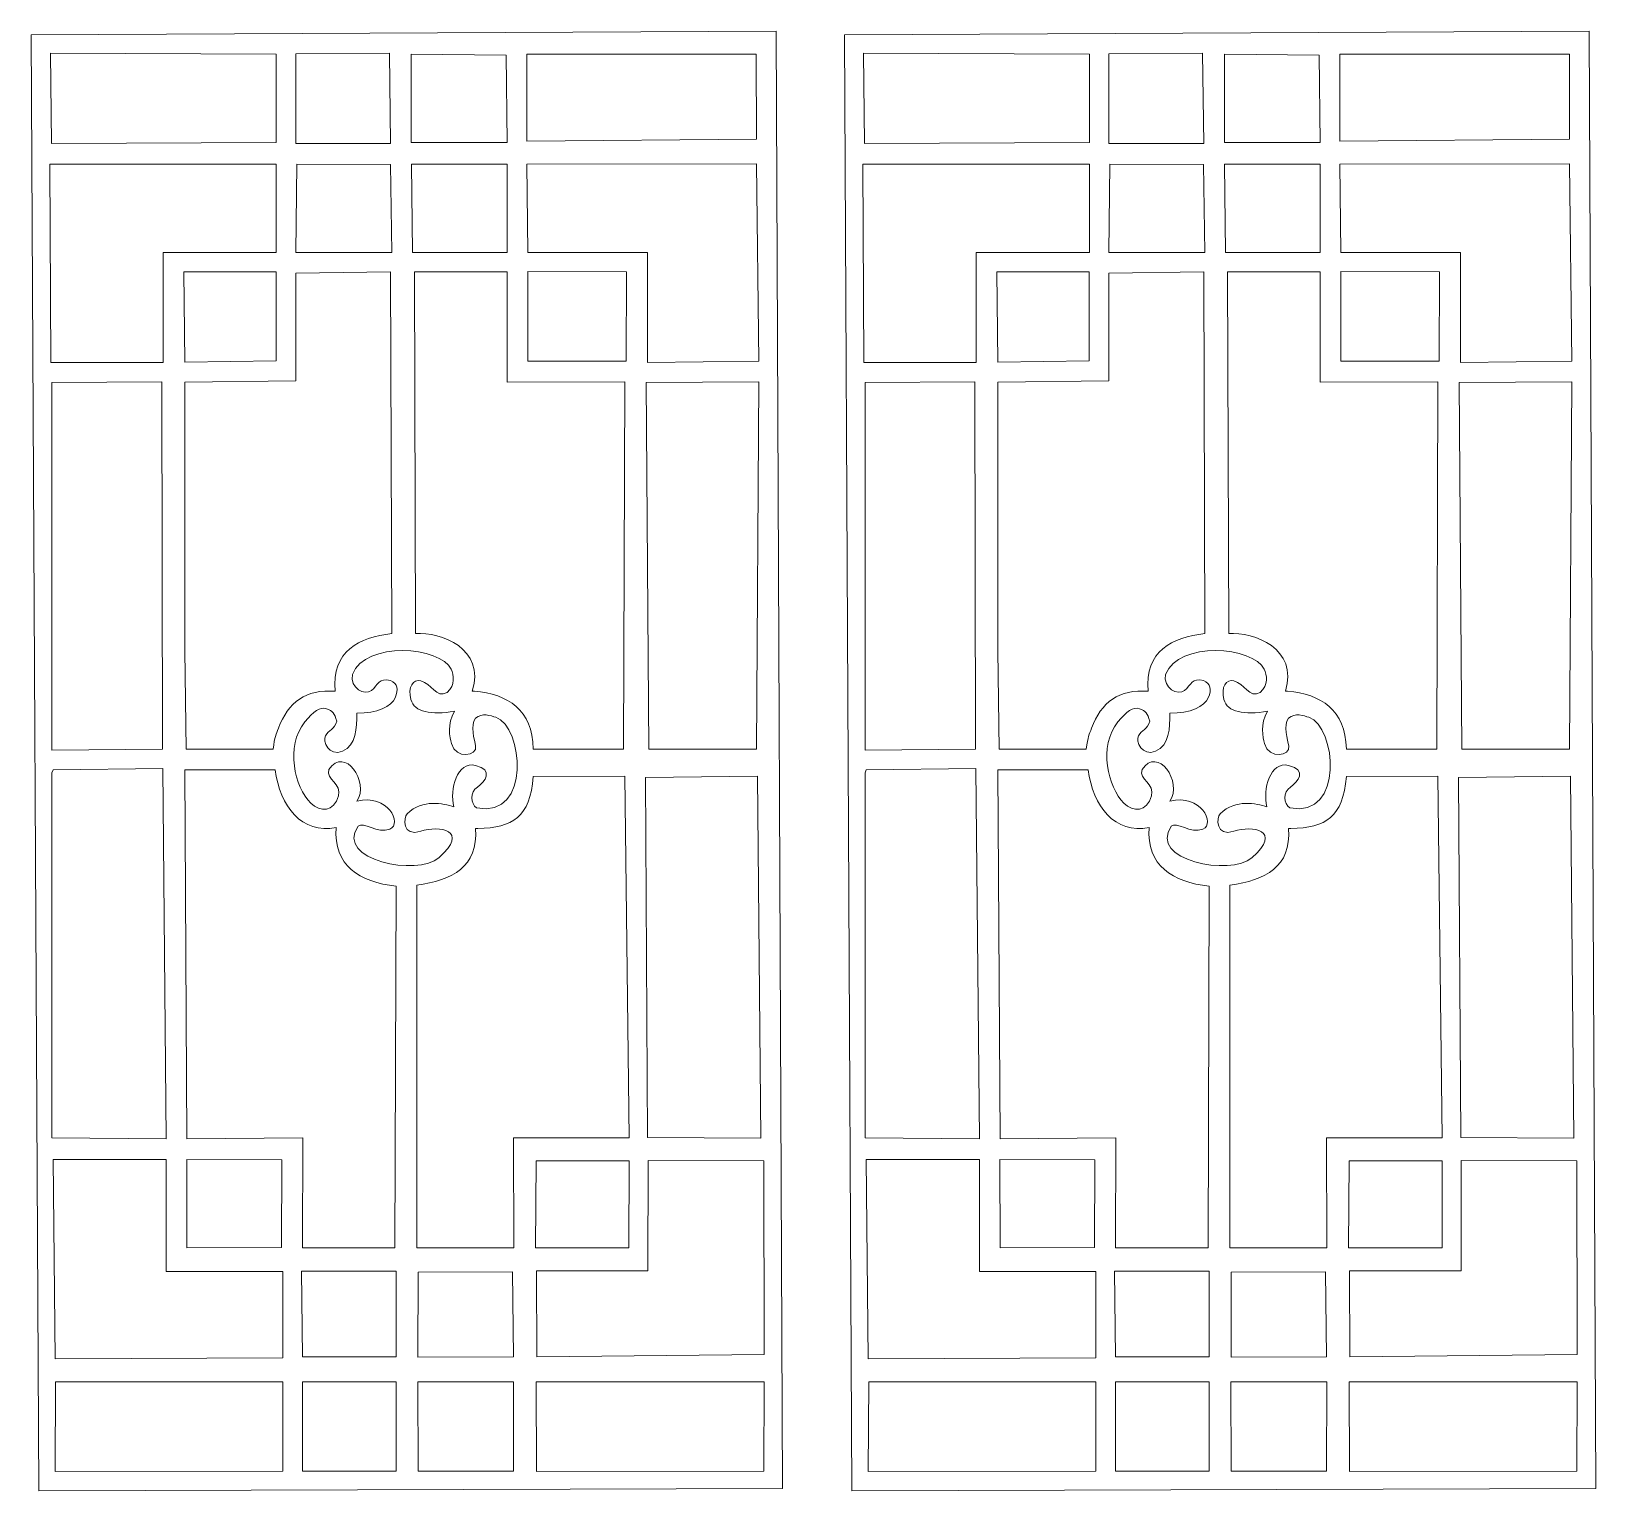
# Model space of a CAD drawing. Header units: centimetres. Extents: x 1.8 to 14.5, y -2.3 to 9.5.
import ezdxf

# ---------------------------------------------------------------- set-up
doc = ezdxf.new("R2010")
doc.units = ezdxf.units.CM
doc.header["$MEASUREMENT"] = 0
doc.layers.add('layer 1', color=7, linetype='Continuous')

msp = doc.modelspace()

# ---------------------------------------------------------------- linework, layer by layer
at = {"layer": 'layer 1', "color": 250, "lineweight": 9}
for points, knots in [([(1.79978, 9.48964), (1.79978, 9.48964), (7.83382, 9.51822), (7.83382, 9.51822), (7.83382, 9.51822), (7.83382, 9.51822), (7.88676, -2.28581), (7.88676, -2.28581), (7.88676, -2.28581), (7.88676, -2.28581), (1.86123, -2.30344), (1.86123, -2.30344), (1.86123, -2.30344), (1.86123, -2.30344), (1.79978, 9.48964), (1.79978, 9.48964)], [0, 0, 0, 0, 0.2, 0.2, 0.2, 0.2, 0.4, 0.4, 0.4, 0.4, 0.6, 0.6, 0.6, 0.6, 1, 1, 1, 1]), ([(8.38676, 9.48964), (8.38676, 9.48964), (14.42079, 9.51822), (14.42079, 9.51822), (14.42079, 9.51822), (14.42079, 9.51822), (14.47374, -2.28581), (14.47374, -2.28581), (14.47374, -2.28581), (14.47374, -2.28581), (8.44821, -2.30344), (8.44821, -2.30344), (8.44821, -2.30344), (8.44821, -2.30344), (8.38676, 9.48964), (8.38676, 9.48964)], [0, 0, 0, 0, 0.2, 0.2, 0.2, 0.2, 0.4, 0.4, 0.4, 0.4, 0.6, 0.6, 0.6, 0.6, 1, 1, 1, 1]), ([(1.95567, 9.34206), (1.95567, 9.34206), (1.96239, 8.60954), (1.96239, 8.60954), (1.96239, 8.60954), (1.96239, 8.60954), (3.78445, 8.61836), (3.78445, 8.61836), (3.78445, 8.61836), (3.78445, 8.61836), (3.78445, 9.33295), (3.78445, 9.33295), (3.78445, 9.33295), (3.78445, 9.33295), (1.95567, 9.34206), (1.95567, 9.34206)], [0, 0, 0, 0, 0.2, 0.2, 0.2, 0.2, 0.4, 0.4, 0.4, 0.4, 0.6, 0.6, 0.6, 0.6, 1, 1, 1, 1]), ([(3.94326, 8.60954), (3.94326, 8.60954), (4.71079, 8.60954), (4.71079, 8.60954), (4.71079, 8.60954), (4.71079, 8.60954), (4.70195, 9.34177), (4.70195, 9.34177), (4.70195, 9.34177), (4.70195, 9.34177), (3.94326, 9.33439), (3.94326, 9.33439), (3.94326, 9.33439), (3.94326, 9.33439), (3.94326, 8.60954), (3.94326, 8.60954)], [0, 0, 0, 0, 0.2, 0.2, 0.2, 0.2, 0.4, 0.4, 0.4, 0.4, 0.6, 0.6, 0.6, 0.6, 1, 1, 1, 1]), ([(4.87839, 9.33295), (4.87839, 9.33295), (4.87839, 8.61836), (4.87839, 8.61836), (4.87839, 8.61836), (4.87839, 8.61836), (5.65475, 8.61836), (5.65475, 8.61836), (5.65475, 8.61836), (5.65475, 8.61836), (5.64594, 9.32414), (5.64594, 9.32414), (5.64594, 9.32414), (5.64594, 9.32414), (4.87839, 9.33295), (4.87839, 9.33295)], [0, 0, 0, 0, 0.2, 0.2, 0.2, 0.2, 0.4, 0.4, 0.4, 0.4, 0.6, 0.6, 0.6, 0.6, 1, 1, 1, 1]), ([(5.81354, 9.33333), (5.81354, 9.33333), (5.81354, 8.62719), (5.81354, 8.62719), (5.81354, 8.62719), (5.81354, 8.62719), (7.67503, 8.64483), (7.67503, 8.64483), (7.67503, 8.64483), (7.67503, 8.64483), (7.67332, 9.33225), (7.67332, 9.33225), (7.67332, 9.33225), (7.67332, 9.33225), (5.81354, 9.33333), (5.81354, 9.33333)], [0, 0, 0, 0, 0.2, 0.2, 0.2, 0.2, 0.4, 0.4, 0.4, 0.4, 0.6, 0.6, 0.6, 0.6, 1, 1, 1, 1]), ([(1.94944, 8.44193), (1.94944, 8.44193), (1.95836, 6.83629), (1.95836, 6.83629), (1.95836, 6.83629), (1.95836, 6.83629), (2.86696, 6.83427), (2.86696, 6.83427), (2.86696, 6.83427), (2.86696, 6.83427), (2.8679, 7.72733), (2.8679, 7.72733), (2.8679, 7.72733), (2.8679, 7.72733), (3.78445, 7.72733), (3.78445, 7.72733), (3.78445, 7.72733), (3.78445, 7.72733), (3.78445, 8.44193), (3.78445, 8.44193), (3.78445, 8.44193), (3.78445, 8.44193), (1.94944, 8.44193), (1.94944, 8.44193)], [0, 0, 0, 0, 0.14285714, 0.14285714, 0.14285714, 0.14285714, 0.28571429, 0.28571429, 0.28571429, 0.28571429, 0.42857143, 0.42857143, 0.42857143, 0.42857143, 0.57142857, 0.57142857, 0.57142857, 0.57142857, 0.71428571, 0.71428571, 0.71428571, 0.71428571, 1, 1, 1, 1]), ([(3.94326, 7.72733), (3.94326, 7.72733), (4.7196, 7.72733), (4.7196, 7.72733), (4.7196, 7.72733), (4.7196, 7.72733), (4.71052, 8.43941), (4.71052, 8.43941), (4.71052, 8.43941), (4.71052, 8.43941), (3.95177, 8.44279), (3.95177, 8.44279), (3.95177, 8.44279), (3.95177, 8.44279), (3.94326, 7.72733), (3.94326, 7.72733)], [0, 0, 0, 0, 0.2, 0.2, 0.2, 0.2, 0.4, 0.4, 0.4, 0.4, 0.6, 0.6, 0.6, 0.6, 1, 1, 1, 1]), ([(4.88723, 7.72733), (4.88723, 7.72733), (5.65475, 7.72733), (5.65475, 7.72733), (5.65475, 7.72733), (5.65475, 7.72733), (5.65475, 8.44114), (5.65475, 8.44114), (5.65475, 8.44114), (5.65475, 8.44114), (4.87867, 8.44116), (4.87867, 8.44116), (4.87867, 8.44116), (4.87867, 8.44116), (4.88723, 7.72733), (4.88723, 7.72733)], [0, 0, 0, 0, 0.2, 0.2, 0.2, 0.2, 0.4, 0.4, 0.4, 0.4, 0.6, 0.6, 0.6, 0.6, 1, 1, 1, 1]), ([(5.82236, 7.72733), (5.82236, 7.72733), (6.79136, 7.72744), (6.79136, 7.72744), (6.79136, 7.72744), (6.79136, 7.72744), (6.7927, 6.83652), (6.7927, 6.83652), (6.7927, 6.83652), (6.7927, 6.83652), (7.69266, 6.84515), (7.69266, 6.84515), (7.69266, 6.84515), (7.69266, 6.84515), (7.67484, 8.44352), (7.67484, 8.44352), (7.67484, 8.44352), (7.67484, 8.44352), (5.81388, 8.44183), (5.81388, 8.44183), (5.81388, 8.44183), (5.81388, 8.44183), (5.82236, 7.72733), (5.82236, 7.72733)], [0, 0, 0, 0, 0.14285714, 0.14285714, 0.14285714, 0.14285714, 0.28571429, 0.28571429, 0.28571429, 0.28571429, 0.42857143, 0.42857143, 0.42857143, 0.42857143, 0.57142857, 0.57142857, 0.57142857, 0.57142857, 0.71428571, 0.71428571, 0.71428571, 0.71428571, 1, 1, 1, 1]), ([(3.0434, 6.83879), (3.0434, 6.83879), (3.78229, 6.84792), (3.78229, 6.84792), (3.78229, 6.84792), (3.78229, 6.84792), (3.784, 7.56852), (3.784, 7.56852), (3.784, 7.56852), (3.784, 7.56852), (3.03457, 7.56852), (3.03457, 7.56852), (3.03457, 7.56852), (3.03457, 7.56852), (3.0434, 6.83879), (3.0434, 6.83879)], [0, 0, 0, 0, 0.2, 0.2, 0.2, 0.2, 0.4, 0.4, 0.4, 0.4, 0.6, 0.6, 0.6, 0.6, 1, 1, 1, 1]), ([(3.0434, 6.67585), (3.0434, 6.67585), (3.0434, 4.49843), (3.0434, 4.49843), (3.0434, 4.49843), (3.0434, 4.49843), (3.05345, 3.70321), (3.05345, 3.70321), (3.05345, 3.70321), (3.29212, 3.70417), (3.52569, 3.7015), (3.75798, 3.70444), (3.75798, 3.70444), (3.77316, 3.80434), (3.78402, 3.82258), (3.80211, 3.87204), (3.80211, 3.87204), (3.87913, 4.08288), (4.02566, 4.19198), (4.26085, 4.17201), (4.26085, 4.17201), (4.23235, 4.49983), (4.45632, 4.6089), (4.7196, 4.63959), (4.7196, 4.63959), (4.7196, 4.63959), (4.71079, 7.56852), (4.71079, 7.56852), (4.71079, 7.56852), (4.71079, 7.56852), (3.94326, 7.5597), (3.94326, 7.5597), (3.94326, 7.5597), (3.94326, 7.5597), (3.94289, 6.68744), (3.94289, 6.68744), (3.94289, 6.68744), (3.94289, 6.68744), (3.0434, 6.67585), (3.0434, 6.67585)], [0, 0, 0, 0, 0.09090909, 0.09090909, 0.09090909, 0.09090909, 0.18181818, 0.18181818, 0.18181818, 0.18181818, 0.27272727, 0.27272727, 0.27272727, 0.27272727, 0.36363636, 0.36363636, 0.36363636, 0.36363636, 0.45454545, 0.45454545, 0.45454545, 0.45454545, 0.54545455, 0.54545455, 0.54545455, 0.54545455, 0.63636364, 0.63636364, 0.63636364, 0.63636364, 0.72727273, 0.72727273, 0.72727273, 0.72727273, 0.81818182, 0.81818182, 0.81818182, 0.81818182, 1, 1, 1, 1]), ([(6.60754, 6.6775), (6.60754, 6.6775), (5.65452, 6.67702), (5.65452, 6.67702), (5.65452, 6.67702), (5.65452, 6.67702), (5.6554, 7.56883), (5.6554, 7.56883), (5.6554, 7.56883), (5.6554, 7.56883), (4.90491, 7.57017), (4.90491, 7.57017), (4.90491, 7.57017), (4.90491, 7.57017), (4.91368, 4.63959), (4.91368, 4.63959), (4.91368, 4.63959), (5.11641, 4.65347), (5.48212, 4.5204), (5.37244, 4.17201), (5.37244, 4.17201), (5.37832, 4.17201), (5.3842, 4.17201), (5.39008, 4.17201), (5.39008, 4.17201), (5.66107, 4.1484), (5.86107, 4.02508), (5.86649, 3.7045), (5.86649, 3.7045), (5.86649, 3.7045), (6.59872, 3.70367), (6.59872, 3.70367), (6.59872, 3.70367), (6.59872, 3.70367), (6.60754, 6.6775), (6.60754, 6.6775)], [0, 0, 0, 0, 0.1, 0.1, 0.1, 0.1, 0.2, 0.2, 0.2, 0.2, 0.3, 0.3, 0.3, 0.3, 0.4, 0.4, 0.4, 0.4, 0.5, 0.5, 0.5, 0.5, 0.6, 0.6, 0.6, 0.6, 0.7, 0.7, 0.7, 0.7, 0.8, 0.8, 0.8, 0.8, 1, 1, 1, 1]), ([(5.8232, 7.57119), (5.8232, 7.57119), (5.82163, 6.8451), (5.82163, 6.8451), (5.82163, 6.8451), (5.82163, 6.8451), (6.61786, 6.8451), (6.61786, 6.8451), (6.61786, 6.8451), (6.61786, 6.8451), (6.62105, 7.56852), (6.62105, 7.56852), (6.62105, 7.56852), (6.62105, 7.56852), (5.8232, 7.57119), (5.8232, 7.57119)], [0, 0, 0, 0, 0.2, 0.2, 0.2, 0.2, 0.4, 0.4, 0.4, 0.4, 0.6, 0.6, 0.6, 0.6, 1, 1, 1, 1]), ([(1.9671, 3.69562), (1.9671, 3.69562), (2.86225, 3.70346), (2.86225, 3.70346), (2.86225, 3.70346), (2.86225, 3.70346), (2.85812, 6.6775), (2.85812, 6.6775), (2.85812, 6.6775), (2.85812, 6.6775), (1.9671, 6.67272), (1.9671, 6.67272), (1.9671, 6.67272), (1.9671, 6.67272), (1.9671, 3.69562), (1.9671, 3.69562)], [0, 0, 0, 0, 0.2, 0.2, 0.2, 0.2, 0.4, 0.4, 0.4, 0.4, 0.6, 0.6, 0.6, 0.6, 1, 1, 1, 1]), ([(6.78073, 6.67422), (6.78073, 6.67422), (6.80174, 3.70444), (6.80174, 3.70444), (6.80174, 3.70444), (6.80174, 3.70444), (7.67503, 3.70362), (7.67503, 3.70362), (7.67503, 3.70362), (7.67503, 3.70362), (7.69266, 6.6775), (7.69266, 6.6775), (7.69266, 6.6775), (7.69266, 6.6775), (6.78073, 6.67422), (6.78073, 6.67422)], [0, 0, 0, 0, 0.2, 0.2, 0.2, 0.2, 0.4, 0.4, 0.4, 0.4, 0.6, 0.6, 0.6, 0.6, 1, 1, 1, 1]), ([(4.402, 4.3091), (4.37868, 4.19748), (4.50193, 4.13339), (4.55548, 4.17841), (4.55548, 4.17841), (4.60903, 4.22343), (4.61632, 4.28374), (4.70993, 4.25939), (4.70993, 4.25939), (4.76805, 4.23038), (4.7762, 4.18906), (4.74776, 4.11988), (4.74776, 4.11988), (4.71933, 4.0507), (4.60175, 3.99013), (4.43729, 3.99557), (4.43729, 3.99557), (4.43729, 3.87592), (4.43287, 3.73251), (4.32161, 3.68672), (4.32161, 3.68672), (4.21034, 3.64092), (4.15727, 3.76668), (4.18249, 3.81249), (4.18249, 3.81249), (4.20771, 3.85831), (4.25822, 3.86427), (4.27394, 3.9307), (4.27394, 3.9307), (4.25586, 3.99017), (4.24273, 4.01512), (4.19027, 4.03086), (4.19027, 4.03086), (4.1378, 4.04659), (4.08682, 4.00959), (4.01597, 3.92372), (4.01597, 3.92372), (3.85443, 3.72797), (3.93472, 3.39227), (4.06422, 3.26623), (4.06422, 3.26623), (4.13903, 3.19342), (4.2537, 3.19055), (4.28732, 3.32507), (4.28732, 3.32507), (4.31869, 3.42064), (4.18416, 3.45818), (4.21117, 3.53722), (4.21117, 3.53722), (4.3373, 3.73233), (4.54289, 3.43782), (4.43729, 3.28097), (4.43729, 3.28097), (4.68884, 3.34846), (4.80654, 3.09689), (4.70501, 3.05591), (4.70501, 3.05591), (4.60348, 3.01493), (4.49009, 3.12034), (4.44794, 3.0782), (4.44794, 3.0782), (4.25676, 2.80355), (4.93144, 2.67174), (5.10099, 2.82304), (5.10099, 2.82304), (5.35504, 3.04976), (5.10434, 3.08755), (4.95481, 3.03784), (4.95481, 3.03784), (4.80527, 2.98813), (4.81415, 3.15073), (4.84481, 3.18052), (4.84481, 3.18052), (4.97221, 3.30419), (5.13755, 3.26083), (5.22247, 3.23686), (5.22247, 3.23686), (5.18835, 3.37581), (5.2484, 3.60849), (5.39891, 3.5721), (5.39891, 3.5721), (5.54943, 3.5357), (5.47518, 3.43603), (5.41384, 3.39569), (5.41384, 3.39569), (5.35249, 3.35536), (5.35879, 3.26042), (5.40773, 3.22802), (5.40773, 3.22802), (5.85742, 3.13881), (5.78278, 3.89101), (5.56273, 3.96117), (5.56273, 3.96117), (5.5235, 3.97368), (5.45092, 4.00259), (5.39891, 3.95379), (5.39891, 3.95379), (5.35354, 3.8987), (5.39072, 3.77426), (5.39943, 3.72989), (5.39943, 3.72989), (5.4159, 3.64611), (5.24014, 3.61795), (5.20402, 3.74833), (5.20402, 3.74833), (5.18987, 3.79938), (5.16565, 3.90687), (5.22887, 4.01076), (5.22887, 4.01076), (5.04002, 3.97825), (4.90264, 4.00265), (4.87529, 4.10471), (4.87529, 4.10471), (4.84794, 4.20676), (4.89422, 4.27381), (4.95535, 4.2562), (4.95535, 4.2562), (5.03898, 4.23709), (5.07879, 4.11004), (5.16952, 4.16317), (5.16952, 4.16317), (5.23637, 4.22187), (5.22339, 4.30318), (5.20125, 4.35054), (5.20125, 4.35054), (5.11439, 4.53643), (4.50639, 4.58022), (4.402, 4.3091)], [0, 0, 0, 0, 0.03030303, 0.03030303, 0.03030303, 0.03030303, 0.06060606, 0.06060606, 0.06060606, 0.06060606, 0.09090909, 0.09090909, 0.09090909, 0.09090909, 0.12121212, 0.12121212, 0.12121212, 0.12121212, 0.15151515, 0.15151515, 0.15151515, 0.15151515, 0.18181818, 0.18181818, 0.18181818, 0.18181818, 0.21212121, 0.21212121, 0.21212121, 0.21212121, 0.24242424, 0.24242424, 0.24242424, 0.24242424, 0.27272727, 0.27272727, 0.27272727, 0.27272727, 0.3030303, 0.3030303, 0.3030303, 0.3030303, 0.33333333, 0.33333333, 0.33333333, 0.33333333, 0.36363636, 0.36363636, 0.36363636, 0.36363636, 0.39393939, 0.39393939, 0.39393939, 0.39393939, 0.42424242, 0.42424242, 0.42424242, 0.42424242, 0.45454545, 0.45454545, 0.45454545, 0.45454545, 0.48484848, 0.48484848, 0.48484848, 0.48484848, 0.51515152, 0.51515152, 0.51515152, 0.51515152, 0.54545455, 0.54545455, 0.54545455, 0.54545455, 0.57575758, 0.57575758, 0.57575758, 0.57575758, 0.60606061, 0.60606061, 0.60606061, 0.60606061, 0.63636364, 0.63636364, 0.63636364, 0.63636364, 0.66666667, 0.66666667, 0.66666667, 0.66666667, 0.6969697, 0.6969697, 0.6969697, 0.6969697, 0.72727273, 0.72727273, 0.72727273, 0.72727273, 0.75757576, 0.75757576, 0.75757576, 0.75757576, 0.78787879, 0.78787879, 0.78787879, 0.78787879, 0.81818182, 0.81818182, 0.81818182, 0.81818182, 0.84848485, 0.84848485, 0.84848485, 0.84848485, 0.87878788, 0.87878788, 0.87878788, 0.87878788, 0.90909091, 0.90909091, 0.90909091, 0.90909091, 0.93939394, 0.93939394, 0.93939394, 0.93939394, 1, 1, 1, 1]), ([(1.97591, 3.53681), (1.97591, 3.53681), (1.9671, 3.51034), (1.9671, 3.51034), (1.9671, 3.51034), (1.9671, 3.51034), (1.9671, 0.55493), (1.9671, 0.55493), (1.9671, 0.55493), (1.9671, 0.55493), (2.89341, 0.54609), (2.89341, 0.54609), (2.89341, 0.54609), (2.89341, 0.54609), (2.86602, 3.54563), (2.86602, 3.54563), (2.86602, 3.54563), (2.86602, 3.54563), (1.97591, 3.53681), (1.97591, 3.53681)], [0, 0, 0, 0, 0.16666667, 0.16666667, 0.16666667, 0.16666667, 0.33333333, 0.33333333, 0.33333333, 0.33333333, 0.5, 0.5, 0.5, 0.5, 0.66666667, 0.66666667, 0.66666667, 0.66666667, 1, 1, 1, 1]), ([(3.06104, 0.54609), (3.06104, 0.54609), (3.99844, 0.55493), (3.99844, 0.55493), (3.99844, 0.55493), (3.99844, 0.55493), (3.99713, -0.33695), (3.99713, -0.33695), (3.99713, -0.33695), (3.99713, -0.33695), (4.74608, -0.33691), (4.74608, -0.33691), (4.74608, -0.33691), (4.74608, -0.33691), (4.75489, 2.59284), (4.75489, 2.59284), (4.75489, 2.59284), (4.46043, 2.62686), (4.24419, 2.76043), (4.26966, 3.06923), (4.26966, 3.06923), (3.99146, 3.01214), (3.81203, 3.24072), (3.77564, 3.53681), (3.77564, 3.53681), (3.77564, 3.53681), (3.0434, 3.53681), (3.0434, 3.53681), (3.0434, 3.53681), (3.0434, 3.53681), (3.06104, 0.54609), (3.06104, 0.54609)], [0, 0, 0, 0, 0.11111111, 0.11111111, 0.11111111, 0.11111111, 0.22222222, 0.22222222, 0.22222222, 0.22222222, 0.33333333, 0.33333333, 0.33333333, 0.33333333, 0.44444444, 0.44444444, 0.44444444, 0.44444444, 0.55555556, 0.55555556, 0.55555556, 0.55555556, 0.66666667, 0.66666667, 0.66666667, 0.66666667, 0.77777778, 0.77777778, 0.77777778, 0.77777778, 1, 1, 1, 1]), ([(5.86649, 3.48232), (5.83895, 3.15109), (5.70338, 3.06757), (5.41655, 3.06042), (5.41655, 3.06042), (5.41067, 3.06042), (5.40479, 3.06042), (5.39891, 3.06042), (5.39891, 3.06042), (5.42038, 2.74844), (5.21157, 2.64285), (4.92252, 2.60166), (4.92252, 2.60166), (4.92252, 2.60166), (4.92252, -0.3353), (4.92252, -0.3353), (4.92252, -0.3353), (4.92252, -0.3353), (5.7078, -0.33534), (5.7078, -0.33534), (5.7078, -0.33534), (5.7078, -0.33534), (5.70505, 0.55397), (5.70505, 0.55397), (5.70505, 0.55397), (5.70505, 0.55397), (6.64283, 0.55493), (6.64283, 0.55493), (6.64283, 0.55493), (6.64283, 0.55493), (6.60754, 3.48388), (6.60754, 3.48388), (6.60754, 3.48388), (6.60754, 3.48388), (5.86649, 3.48232), (5.86649, 3.48232)], [0, 0, 0, 0, 0.1, 0.1, 0.1, 0.1, 0.2, 0.2, 0.2, 0.2, 0.3, 0.3, 0.3, 0.3, 0.4, 0.4, 0.4, 0.4, 0.5, 0.5, 0.5, 0.5, 0.6, 0.6, 0.6, 0.6, 0.7, 0.7, 0.7, 0.7, 0.8, 0.8, 0.8, 0.8, 1, 1, 1, 1]), ([(6.77517, 3.47505), (6.77517, 3.47505), (6.7928, 0.55656), (6.7928, 0.55656), (6.7928, 0.55656), (6.7928, 0.55656), (7.71032, 0.5526), (7.71032, 0.5526), (7.71032, 0.5526), (7.71032, 0.5526), (7.68385, 3.48384), (7.68385, 3.48384), (7.68385, 3.48384), (7.68385, 3.48384), (6.77517, 3.47505), (6.77517, 3.47505)], [0, 0, 0, 0, 0.2, 0.2, 0.2, 0.2, 0.4, 0.4, 0.4, 0.4, 0.6, 0.6, 0.6, 0.6, 1, 1, 1, 1]), ([(1.97591, 0.37849), (1.97591, 0.37849), (1.99357, -1.23598), (1.99357, -1.23598), (1.99357, -1.23598), (1.99357, -1.23598), (3.8374, -1.22716), (3.8374, -1.22716), (3.8374, -1.22716), (3.8374, -1.22716), (3.8365, -0.52669), (3.8365, -0.52669), (3.8365, -0.52669), (3.8365, -0.52669), (2.89341, -0.52692), (2.89341, -0.52692), (2.89341, -0.52692), (2.89341, -0.52692), (2.89341, 0.37849), (2.89341, 0.37849), (2.89341, 0.37849), (2.89341, 0.37849), (1.97591, 0.37849), (1.97591, 0.37849)], [0, 0, 0, 0, 0.14285714, 0.14285714, 0.14285714, 0.14285714, 0.28571429, 0.28571429, 0.28571429, 0.28571429, 0.42857143, 0.42857143, 0.42857143, 0.42857143, 0.57142857, 0.57142857, 0.57142857, 0.57142857, 0.71428571, 0.71428571, 0.71428571, 0.71428571, 1, 1, 1, 1]), ([(3.06114, -0.33611), (3.06114, -0.33611), (3.82693, -0.33451), (3.82693, -0.33451), (3.82693, -0.33451), (3.82693, -0.33451), (3.82852, 0.37769), (3.82852, 0.37769), (3.82852, 0.37769), (3.82852, 0.37769), (3.05856, 0.37853), (3.05856, 0.37853), (3.05856, 0.37853), (3.05856, 0.37853), (3.06114, -0.33611), (3.06114, -0.33611)], [0, 0, 0, 0, 0.2, 0.2, 0.2, 0.2, 0.4, 0.4, 0.4, 0.4, 0.6, 0.6, 0.6, 0.6, 1, 1, 1, 1]), ([(5.88412, -0.33611), (5.88412, -0.33611), (6.64197, -0.33611), (6.64197, -0.33611), (6.64197, -0.33611), (6.64197, -0.33611), (6.64283, 0.36965), (6.64283, 0.36965), (6.64283, 0.36965), (6.64283, 0.36965), (5.8894, 0.36917), (5.8894, 0.36917), (5.8894, 0.36917), (5.8894, 0.36917), (5.88412, -0.33611), (5.88412, -0.33611)], [0, 0, 0, 0, 0.2, 0.2, 0.2, 0.2, 0.4, 0.4, 0.4, 0.4, 0.6, 0.6, 0.6, 0.6, 1, 1, 1, 1]), ([(6.79612, 0.37075), (6.79612, 0.37075), (6.79595, -0.52365), (6.79595, -0.52365), (6.79595, -0.52365), (6.79595, -0.52365), (5.8914, -0.52369), (5.8914, -0.52369), (5.8914, -0.52369), (5.8914, -0.52369), (5.89457, -1.21838), (5.89457, -1.21838), (5.89457, -1.21838), (5.89457, -1.21838), (7.73579, -1.20017), (7.73579, -1.20017), (7.73579, -1.20017), (7.73579, -1.20017), (7.73395, 0.36967), (7.73395, 0.36967), (7.73395, 0.36967), (7.73395, 0.36967), (6.79612, 0.37075), (6.79612, 0.37075)], [0, 0, 0, 0, 0.14285714, 0.14285714, 0.14285714, 0.14285714, 0.28571429, 0.28571429, 0.28571429, 0.28571429, 0.42857143, 0.42857143, 0.42857143, 0.42857143, 0.57142857, 0.57142857, 0.57142857, 0.57142857, 0.71428571, 0.71428571, 0.71428571, 0.71428571, 1, 1, 1, 1]), ([(3.99619, -1.21832), (3.99619, -1.21832), (4.75489, -1.21832), (4.75489, -1.21832), (4.75489, -1.21832), (4.75489, -1.21832), (4.75591, -0.52617), (4.75591, -0.52617), (4.75591, -0.52617), (4.75591, -0.52617), (3.98775, -0.52577), (3.98775, -0.52577), (3.98775, -0.52577), (3.98775, -0.52577), (3.99619, -1.21832), (3.99619, -1.21832)], [0, 0, 0, 0, 0.2, 0.2, 0.2, 0.2, 0.4, 0.4, 0.4, 0.4, 0.6, 0.6, 0.6, 0.6, 1, 1, 1, 1]), ([(4.93219, -1.22266), (4.93219, -1.22266), (5.70543, -1.21803), (5.70543, -1.21803), (5.70543, -1.21803), (5.70543, -1.21803), (5.69903, -0.53182), (5.69903, -0.53182), (5.69903, -0.53182), (5.69903, -0.53182), (4.93459, -0.53342), (4.93459, -0.53342), (4.93459, -0.53342), (4.93459, -0.53342), (4.93219, -1.22266), (4.93219, -1.22266)], [0, 0, 0, 0, 0.2, 0.2, 0.2, 0.2, 0.4, 0.4, 0.4, 0.4, 0.6, 0.6, 0.6, 0.6, 1, 1, 1, 1]), ([(1.99676, -1.42124), (1.99676, -1.42124), (1.99313, -2.14872), (1.99313, -2.14872), (1.99313, -2.14872), (1.99313, -2.14872), (3.8374, -2.14465), (3.8374, -2.14465), (3.8374, -2.14465), (3.8374, -2.14465), (3.83654, -1.42124), (3.83654, -1.42124), (3.83654, -1.42124), (3.83654, -1.42124), (1.99676, -1.42124), (1.99676, -1.42124)], [0, 0, 0, 0, 0.2, 0.2, 0.2, 0.2, 0.4, 0.4, 0.4, 0.4, 0.6, 0.6, 0.6, 0.6, 1, 1, 1, 1]), ([(3.99619, -1.42124), (3.99619, -1.42124), (3.99692, -2.14382), (3.99692, -2.14382), (3.99692, -2.14382), (3.99692, -2.14382), (4.75489, -2.14547), (4.75489, -2.14547), (4.75489, -2.14547), (4.75489, -2.14547), (4.75489, -1.42124), (4.75489, -1.42124), (4.75489, -1.42124), (4.75489, -1.42124), (3.99619, -1.42124), (3.99619, -1.42124)], [0, 0, 0, 0, 0.2, 0.2, 0.2, 0.2, 0.4, 0.4, 0.4, 0.4, 0.6, 0.6, 0.6, 0.6, 1, 1, 1, 1]), ([(4.93134, -1.42124), (4.93134, -1.42124), (4.93301, -2.14465), (4.93301, -2.14465), (4.93301, -2.14465), (4.93301, -2.14465), (5.70522, -2.1447), (5.70522, -2.1447), (5.70522, -2.1447), (5.70522, -2.1447), (5.70768, -1.42124), (5.70768, -1.42124), (5.70768, -1.42124), (5.70768, -1.42124), (4.93134, -1.42124), (4.93134, -1.42124)], [0, 0, 0, 0, 0.2, 0.2, 0.2, 0.2, 0.4, 0.4, 0.4, 0.4, 0.6, 0.6, 0.6, 0.6, 1, 1, 1, 1]), ([(5.88952, -1.42128), (5.88952, -1.42128), (5.89179, -2.14709), (5.89179, -2.14709), (5.89179, -2.14709), (5.89179, -2.14709), (7.73475, -2.14386), (7.73475, -2.14386), (7.73475, -2.14386), (7.73475, -2.14386), (7.73708, -1.42197), (7.73708, -1.42197), (7.73708, -1.42197), (7.73708, -1.42197), (5.88952, -1.42128), (5.88952, -1.42128)], [0, 0, 0, 0, 0.2, 0.2, 0.2, 0.2, 0.4, 0.4, 0.4, 0.4, 0.6, 0.6, 0.6, 0.6, 1, 1, 1, 1])]:
    msp.add_open_spline(points, degree=3, knots=knots, dxfattribs=at)
at = {"layer": 'layer 1', "color": 7, "lineweight": 9}
for points, knots in [([(8.54265, 9.34206), (8.54265, 9.34206), (8.54936, 8.60954), (8.54936, 8.60954), (8.54936, 8.60954), (8.54936, 8.60954), (10.37143, 8.61836), (10.37143, 8.61836), (10.37143, 8.61836), (10.37143, 8.61836), (10.37143, 9.33295), (10.37143, 9.33295), (10.37143, 9.33295), (10.37143, 9.33295), (8.54265, 9.34206), (8.54265, 9.34206)], [0, 0, 0, 0, 0.2, 0.2, 0.2, 0.2, 0.4, 0.4, 0.4, 0.4, 0.6, 0.6, 0.6, 0.6, 1, 1, 1, 1]), ([(10.53024, 8.60954), (10.53024, 8.60954), (11.29776, 8.60954), (11.29776, 8.60954), (11.29776, 8.60954), (11.29776, 8.60954), (11.28893, 9.34177), (11.28893, 9.34177), (11.28893, 9.34177), (11.28893, 9.34177), (10.53024, 9.33439), (10.53024, 9.33439), (10.53024, 9.33439), (10.53024, 9.33439), (10.53024, 8.60954), (10.53024, 8.60954)], [0, 0, 0, 0, 0.2, 0.2, 0.2, 0.2, 0.4, 0.4, 0.4, 0.4, 0.6, 0.6, 0.6, 0.6, 1, 1, 1, 1]), ([(11.46537, 9.33295), (11.46537, 9.33295), (11.46537, 8.61836), (11.46537, 8.61836), (11.46537, 8.61836), (11.46537, 8.61836), (12.24173, 8.61836), (12.24173, 8.61836), (12.24173, 8.61836), (12.24173, 8.61836), (12.23291, 9.32414), (12.23291, 9.32414), (12.23291, 9.32414), (12.23291, 9.32414), (11.46537, 9.33295), (11.46537, 9.33295)], [0, 0, 0, 0, 0.2, 0.2, 0.2, 0.2, 0.4, 0.4, 0.4, 0.4, 0.6, 0.6, 0.6, 0.6, 1, 1, 1, 1]), ([(12.40052, 9.33333), (12.40052, 9.33333), (12.40052, 8.62719), (12.40052, 8.62719), (12.40052, 8.62719), (12.40052, 8.62719), (14.262, 8.64483), (14.262, 8.64483), (14.262, 8.64483), (14.262, 8.64483), (14.2603, 9.33225), (14.2603, 9.33225), (14.2603, 9.33225), (14.2603, 9.33225), (12.40052, 9.33333), (12.40052, 9.33333)], [0, 0, 0, 0, 0.2, 0.2, 0.2, 0.2, 0.4, 0.4, 0.4, 0.4, 0.6, 0.6, 0.6, 0.6, 1, 1, 1, 1]), ([(8.53642, 8.44193), (8.53642, 8.44193), (8.54534, 6.83629), (8.54534, 6.83629), (8.54534, 6.83629), (8.54534, 6.83629), (9.45393, 6.83427), (9.45393, 6.83427), (9.45393, 6.83427), (9.45393, 6.83427), (9.45487, 7.72733), (9.45487, 7.72733), (9.45487, 7.72733), (9.45487, 7.72733), (10.37143, 7.72733), (10.37143, 7.72733), (10.37143, 7.72733), (10.37143, 7.72733), (10.37143, 8.44193), (10.37143, 8.44193), (10.37143, 8.44193), (10.37143, 8.44193), (8.53642, 8.44193), (8.53642, 8.44193)], [0, 0, 0, 0, 0.14285714, 0.14285714, 0.14285714, 0.14285714, 0.28571429, 0.28571429, 0.28571429, 0.28571429, 0.42857143, 0.42857143, 0.42857143, 0.42857143, 0.57142857, 0.57142857, 0.57142857, 0.57142857, 0.71428571, 0.71428571, 0.71428571, 0.71428571, 1, 1, 1, 1]), ([(10.53024, 7.72733), (10.53024, 7.72733), (11.30658, 7.72733), (11.30658, 7.72733), (11.30658, 7.72733), (11.30658, 7.72733), (11.29749, 8.43941), (11.29749, 8.43941), (11.29749, 8.43941), (11.29749, 8.43941), (10.53875, 8.44279), (10.53875, 8.44279), (10.53875, 8.44279), (10.53875, 8.44279), (10.53024, 7.72733), (10.53024, 7.72733)], [0, 0, 0, 0, 0.2, 0.2, 0.2, 0.2, 0.4, 0.4, 0.4, 0.4, 0.6, 0.6, 0.6, 0.6, 1, 1, 1, 1]), ([(11.47421, 7.72733), (11.47421, 7.72733), (12.24173, 7.72733), (12.24173, 7.72733), (12.24173, 7.72733), (12.24173, 7.72733), (12.24173, 8.44114), (12.24173, 8.44114), (12.24173, 8.44114), (12.24173, 8.44114), (11.46564, 8.44116), (11.46564, 8.44116), (11.46564, 8.44116), (11.46564, 8.44116), (11.47421, 7.72733), (11.47421, 7.72733)], [0, 0, 0, 0, 0.2, 0.2, 0.2, 0.2, 0.4, 0.4, 0.4, 0.4, 0.6, 0.6, 0.6, 0.6, 1, 1, 1, 1]), ([(12.40934, 7.72733), (12.40934, 7.72733), (13.37834, 7.72744), (13.37834, 7.72744), (13.37834, 7.72744), (13.37834, 7.72744), (13.37967, 6.83652), (13.37967, 6.83652), (13.37967, 6.83652), (13.37967, 6.83652), (14.27964, 6.84515), (14.27964, 6.84515), (14.27964, 6.84515), (14.27964, 6.84515), (14.26182, 8.44352), (14.26182, 8.44352), (14.26182, 8.44352), (14.26182, 8.44352), (12.40085, 8.44183), (12.40085, 8.44183), (12.40085, 8.44183), (12.40085, 8.44183), (12.40934, 7.72733), (12.40934, 7.72733)], [0, 0, 0, 0, 0.14285714, 0.14285714, 0.14285714, 0.14285714, 0.28571429, 0.28571429, 0.28571429, 0.28571429, 0.42857143, 0.42857143, 0.42857143, 0.42857143, 0.57142857, 0.57142857, 0.57142857, 0.57142857, 0.71428571, 0.71428571, 0.71428571, 0.71428571, 1, 1, 1, 1]), ([(9.63038, 6.83879), (9.63038, 6.83879), (10.36926, 6.84792), (10.36926, 6.84792), (10.36926, 6.84792), (10.36926, 6.84792), (10.37097, 7.56852), (10.37097, 7.56852), (10.37097, 7.56852), (10.37097, 7.56852), (9.62154, 7.56852), (9.62154, 7.56852), (9.62154, 7.56852), (9.62154, 7.56852), (9.63038, 6.83879), (9.63038, 6.83879)], [0, 0, 0, 0, 0.2, 0.2, 0.2, 0.2, 0.4, 0.4, 0.4, 0.4, 0.6, 0.6, 0.6, 0.6, 1, 1, 1, 1]), ([(9.63038, 6.67585), (9.63038, 6.67585), (9.63038, 4.49843), (9.63038, 4.49843), (9.63038, 4.49843), (9.63038, 4.49843), (9.64043, 3.70321), (9.64043, 3.70321), (9.64043, 3.70321), (9.87909, 3.70417), (10.11267, 3.7015), (10.34496, 3.70444), (10.34496, 3.70444), (10.36013, 3.80434), (10.37099, 3.82258), (10.38909, 3.87204), (10.38909, 3.87204), (10.4661, 4.08288), (10.61264, 4.19198), (10.84782, 4.17201), (10.84782, 4.17201), (10.81933, 4.49983), (11.0433, 4.6089), (11.30658, 4.63959), (11.30658, 4.63959), (11.30658, 4.63959), (11.29776, 7.56852), (11.29776, 7.56852), (11.29776, 7.56852), (11.29776, 7.56852), (10.53024, 7.5597), (10.53024, 7.5597), (10.53024, 7.5597), (10.53024, 7.5597), (10.52987, 6.68744), (10.52987, 6.68744), (10.52987, 6.68744), (10.52987, 6.68744), (9.63038, 6.67585), (9.63038, 6.67585)], [0, 0, 0, 0, 0.09090909, 0.09090909, 0.09090909, 0.09090909, 0.18181818, 0.18181818, 0.18181818, 0.18181818, 0.27272727, 0.27272727, 0.27272727, 0.27272727, 0.36363636, 0.36363636, 0.36363636, 0.36363636, 0.45454545, 0.45454545, 0.45454545, 0.45454545, 0.54545455, 0.54545455, 0.54545455, 0.54545455, 0.63636364, 0.63636364, 0.63636364, 0.63636364, 0.72727273, 0.72727273, 0.72727273, 0.72727273, 0.81818182, 0.81818182, 0.81818182, 0.81818182, 1, 1, 1, 1]), ([(13.19452, 6.6775), (13.19452, 6.6775), (12.2415, 6.67702), (12.2415, 6.67702), (12.2415, 6.67702), (12.2415, 6.67702), (12.24238, 7.56883), (12.24238, 7.56883), (12.24238, 7.56883), (12.24238, 7.56883), (11.49188, 7.57017), (11.49188, 7.57017), (11.49188, 7.57017), (11.49188, 7.57017), (11.50066, 4.63959), (11.50066, 4.63959), (11.50066, 4.63959), (11.70339, 4.65347), (12.0691, 4.5204), (11.95942, 4.17201), (11.95942, 4.17201), (11.9653, 4.17201), (11.97117, 4.17201), (11.97705, 4.17201), (11.97705, 4.17201), (12.24805, 4.1484), (12.44805, 4.02508), (12.45347, 3.7045), (12.45347, 3.7045), (12.45347, 3.7045), (13.1857, 3.70367), (13.1857, 3.70367), (13.1857, 3.70367), (13.1857, 3.70367), (13.19452, 6.6775), (13.19452, 6.6775)], [0, 0, 0, 0, 0.1, 0.1, 0.1, 0.1, 0.2, 0.2, 0.2, 0.2, 0.3, 0.3, 0.3, 0.3, 0.4, 0.4, 0.4, 0.4, 0.5, 0.5, 0.5, 0.5, 0.6, 0.6, 0.6, 0.6, 0.7, 0.7, 0.7, 0.7, 0.8, 0.8, 0.8, 0.8, 1, 1, 1, 1]), ([(12.41017, 7.57119), (12.41017, 7.57119), (12.40861, 6.8451), (12.40861, 6.8451), (12.40861, 6.8451), (12.40861, 6.8451), (13.20483, 6.8451), (13.20483, 6.8451), (13.20483, 6.8451), (13.20483, 6.8451), (13.20802, 7.56852), (13.20802, 7.56852), (13.20802, 7.56852), (13.20802, 7.56852), (12.41017, 7.57119), (12.41017, 7.57119)], [0, 0, 0, 0, 0.2, 0.2, 0.2, 0.2, 0.4, 0.4, 0.4, 0.4, 0.6, 0.6, 0.6, 0.6, 1, 1, 1, 1]), ([(8.55407, 3.69562), (8.55407, 3.69562), (9.44922, 3.70346), (9.44922, 3.70346), (9.44922, 3.70346), (9.44922, 3.70346), (9.4451, 6.6775), (9.4451, 6.6775), (9.4451, 6.6775), (9.4451, 6.6775), (8.55407, 6.67272), (8.55407, 6.67272), (8.55407, 6.67272), (8.55407, 6.67272), (8.55407, 3.69562), (8.55407, 3.69562)], [0, 0, 0, 0, 0.2, 0.2, 0.2, 0.2, 0.4, 0.4, 0.4, 0.4, 0.6, 0.6, 0.6, 0.6, 1, 1, 1, 1]), ([(13.36771, 6.67422), (13.36771, 6.67422), (13.38872, 3.70444), (13.38872, 3.70444), (13.38872, 3.70444), (13.38872, 3.70444), (14.262, 3.70362), (14.262, 3.70362), (14.262, 3.70362), (14.262, 3.70362), (14.27964, 6.6775), (14.27964, 6.6775), (14.27964, 6.6775), (14.27964, 6.6775), (13.36771, 6.67422), (13.36771, 6.67422)], [0, 0, 0, 0, 0.2, 0.2, 0.2, 0.2, 0.4, 0.4, 0.4, 0.4, 0.6, 0.6, 0.6, 0.6, 1, 1, 1, 1]), ([(10.98898, 4.3091), (10.96565, 4.19748), (11.08891, 4.13339), (11.14245, 4.17841), (11.14245, 4.17841), (11.196, 4.22343), (11.2033, 4.28374), (11.29691, 4.25939), (11.29691, 4.25939), (11.35502, 4.23038), (11.36317, 4.18906), (11.33474, 4.11988), (11.33474, 4.11988), (11.30631, 4.0507), (11.18873, 3.99013), (11.02427, 3.99557), (11.02427, 3.99557), (11.02427, 3.87592), (11.01985, 3.73251), (10.90858, 3.68672), (10.90858, 3.68672), (10.79732, 3.64092), (10.74425, 3.76668), (10.76947, 3.81249), (10.76947, 3.81249), (10.79469, 3.85831), (10.8452, 3.86427), (10.86091, 3.9307), (10.86091, 3.9307), (10.84284, 3.99017), (10.82971, 4.01512), (10.77724, 4.03086), (10.77724, 4.03086), (10.72478, 4.04659), (10.67379, 4.00959), (10.60295, 3.92372), (10.60295, 3.92372), (10.4414, 3.72797), (10.5217, 3.39227), (10.6512, 3.26623), (10.6512, 3.26623), (10.72601, 3.19342), (10.84067, 3.19055), (10.87429, 3.32507), (10.87429, 3.32507), (10.90566, 3.42064), (10.77114, 3.45818), (10.79815, 3.53722), (10.79815, 3.53722), (10.92428, 3.73233), (11.12986, 3.43782), (11.02427, 3.28097), (11.02427, 3.28097), (11.27581, 3.34846), (11.39352, 3.09689), (11.29199, 3.05591), (11.29199, 3.05591), (11.19046, 3.01493), (11.07707, 3.12034), (11.03492, 3.0782), (11.03492, 3.0782), (10.84374, 2.80355), (11.51842, 2.67174), (11.68797, 2.82304), (11.68797, 2.82304), (11.94201, 3.04976), (11.69132, 3.08755), (11.54179, 3.03784), (11.54179, 3.03784), (11.39225, 2.98813), (11.40113, 3.15073), (11.43179, 3.18052), (11.43179, 3.18052), (11.55919, 3.30419), (11.72453, 3.26083), (11.80944, 3.23686), (11.80944, 3.23686), (11.77532, 3.37581), (11.83537, 3.60849), (11.98589, 3.5721), (11.98589, 3.5721), (12.13641, 3.5357), (12.06216, 3.43603), (12.00081, 3.39569), (12.00081, 3.39569), (11.93947, 3.35536), (11.94577, 3.26042), (11.99471, 3.22802), (11.99471, 3.22802), (12.4444, 3.13881), (12.36976, 3.89101), (12.1497, 3.96117), (12.1497, 3.96117), (12.11048, 3.97368), (12.0379, 4.00259), (11.98589, 3.95379), (11.98589, 3.95379), (11.94051, 3.8987), (11.9777, 3.77426), (11.98641, 3.72989), (11.98641, 3.72989), (12.00288, 3.64611), (11.82712, 3.61795), (11.791, 3.74833), (11.791, 3.74833), (11.77684, 3.79938), (11.75262, 3.90687), (11.81584, 4.01076), (11.81584, 4.01076), (11.627, 3.97825), (11.48961, 4.00265), (11.46227, 4.10471), (11.46227, 4.10471), (11.43492, 4.20676), (11.48119, 4.27381), (11.54233, 4.2562), (11.54233, 4.2562), (11.62595, 4.23709), (11.66577, 4.11004), (11.7565, 4.16317), (11.7565, 4.16317), (11.82335, 4.22187), (11.81036, 4.30318), (11.78823, 4.35054), (11.78823, 4.35054), (11.70137, 4.53643), (11.09337, 4.58022), (10.98898, 4.3091)], [0, 0, 0, 0, 0.03030303, 0.03030303, 0.03030303, 0.03030303, 0.06060606, 0.06060606, 0.06060606, 0.06060606, 0.09090909, 0.09090909, 0.09090909, 0.09090909, 0.12121212, 0.12121212, 0.12121212, 0.12121212, 0.15151515, 0.15151515, 0.15151515, 0.15151515, 0.18181818, 0.18181818, 0.18181818, 0.18181818, 0.21212121, 0.21212121, 0.21212121, 0.21212121, 0.24242424, 0.24242424, 0.24242424, 0.24242424, 0.27272727, 0.27272727, 0.27272727, 0.27272727, 0.3030303, 0.3030303, 0.3030303, 0.3030303, 0.33333333, 0.33333333, 0.33333333, 0.33333333, 0.36363636, 0.36363636, 0.36363636, 0.36363636, 0.39393939, 0.39393939, 0.39393939, 0.39393939, 0.42424242, 0.42424242, 0.42424242, 0.42424242, 0.45454545, 0.45454545, 0.45454545, 0.45454545, 0.48484848, 0.48484848, 0.48484848, 0.48484848, 0.51515152, 0.51515152, 0.51515152, 0.51515152, 0.54545455, 0.54545455, 0.54545455, 0.54545455, 0.57575758, 0.57575758, 0.57575758, 0.57575758, 0.60606061, 0.60606061, 0.60606061, 0.60606061, 0.63636364, 0.63636364, 0.63636364, 0.63636364, 0.66666667, 0.66666667, 0.66666667, 0.66666667, 0.6969697, 0.6969697, 0.6969697, 0.6969697, 0.72727273, 0.72727273, 0.72727273, 0.72727273, 0.75757576, 0.75757576, 0.75757576, 0.75757576, 0.78787879, 0.78787879, 0.78787879, 0.78787879, 0.81818182, 0.81818182, 0.81818182, 0.81818182, 0.84848485, 0.84848485, 0.84848485, 0.84848485, 0.87878788, 0.87878788, 0.87878788, 0.87878788, 0.90909091, 0.90909091, 0.90909091, 0.90909091, 0.93939394, 0.93939394, 0.93939394, 0.93939394, 1, 1, 1, 1]), ([(8.56289, 3.53681), (8.56289, 3.53681), (8.55407, 3.51034), (8.55407, 3.51034), (8.55407, 3.51034), (8.55407, 3.51034), (8.55407, 0.55493), (8.55407, 0.55493), (8.55407, 0.55493), (8.55407, 0.55493), (9.48039, 0.54609), (9.48039, 0.54609), (9.48039, 0.54609), (9.48039, 0.54609), (9.453, 3.54563), (9.453, 3.54563), (9.453, 3.54563), (9.453, 3.54563), (8.56289, 3.53681), (8.56289, 3.53681)], [0, 0, 0, 0, 0.16666667, 0.16666667, 0.16666667, 0.16666667, 0.33333333, 0.33333333, 0.33333333, 0.33333333, 0.5, 0.5, 0.5, 0.5, 0.66666667, 0.66666667, 0.66666667, 0.66666667, 1, 1, 1, 1]), ([(9.64801, 0.54609), (9.64801, 0.54609), (10.58542, 0.55493), (10.58542, 0.55493), (10.58542, 0.55493), (10.58542, 0.55493), (10.5841, -0.33695), (10.5841, -0.33695), (10.5841, -0.33695), (10.5841, -0.33695), (11.33305, -0.33691), (11.33305, -0.33691), (11.33305, -0.33691), (11.33305, -0.33691), (11.34187, 2.59284), (11.34187, 2.59284), (11.34187, 2.59284), (11.0474, 2.62686), (10.83117, 2.76043), (10.85664, 3.06923), (10.85664, 3.06923), (10.57843, 3.01214), (10.39901, 3.24072), (10.36261, 3.53681), (10.36261, 3.53681), (10.36261, 3.53681), (9.63038, 3.53681), (9.63038, 3.53681), (9.63038, 3.53681), (9.63038, 3.53681), (9.64801, 0.54609), (9.64801, 0.54609)], [0, 0, 0, 0, 0.11111111, 0.11111111, 0.11111111, 0.11111111, 0.22222222, 0.22222222, 0.22222222, 0.22222222, 0.33333333, 0.33333333, 0.33333333, 0.33333333, 0.44444444, 0.44444444, 0.44444444, 0.44444444, 0.55555556, 0.55555556, 0.55555556, 0.55555556, 0.66666667, 0.66666667, 0.66666667, 0.66666667, 0.77777778, 0.77777778, 0.77777778, 0.77777778, 1, 1, 1, 1]), ([(12.45347, 3.48232), (12.42593, 3.15109), (12.29036, 3.06757), (12.00352, 3.06042), (12.00352, 3.06042), (11.99765, 3.06042), (11.99177, 3.06042), (11.98589, 3.06042), (11.98589, 3.06042), (12.00736, 2.74844), (11.79854, 2.64285), (11.5095, 2.60166), (11.5095, 2.60166), (11.5095, 2.60166), (11.5095, -0.3353), (11.5095, -0.3353), (11.5095, -0.3353), (11.5095, -0.3353), (12.29478, -0.33534), (12.29478, -0.33534), (12.29478, -0.33534), (12.29478, -0.33534), (12.29203, 0.55397), (12.29203, 0.55397), (12.29203, 0.55397), (12.29203, 0.55397), (13.2298, 0.55493), (13.2298, 0.55493), (13.2298, 0.55493), (13.2298, 0.55493), (13.19452, 3.48388), (13.19452, 3.48388), (13.19452, 3.48388), (13.19452, 3.48388), (12.45347, 3.48232), (12.45347, 3.48232)], [0, 0, 0, 0, 0.1, 0.1, 0.1, 0.1, 0.2, 0.2, 0.2, 0.2, 0.3, 0.3, 0.3, 0.3, 0.4, 0.4, 0.4, 0.4, 0.5, 0.5, 0.5, 0.5, 0.6, 0.6, 0.6, 0.6, 0.7, 0.7, 0.7, 0.7, 0.8, 0.8, 0.8, 0.8, 1, 1, 1, 1]), ([(13.36214, 3.47505), (13.36214, 3.47505), (13.37978, 0.55656), (13.37978, 0.55656), (13.37978, 0.55656), (13.37978, 0.55656), (14.29729, 0.5526), (14.29729, 0.5526), (14.29729, 0.5526), (14.29729, 0.5526), (14.27082, 3.48384), (14.27082, 3.48384), (14.27082, 3.48384), (14.27082, 3.48384), (13.36214, 3.47505), (13.36214, 3.47505)], [0, 0, 0, 0, 0.2, 0.2, 0.2, 0.2, 0.4, 0.4, 0.4, 0.4, 0.6, 0.6, 0.6, 0.6, 1, 1, 1, 1]), ([(8.56289, 0.37849), (8.56289, 0.37849), (8.58055, -1.23598), (8.58055, -1.23598), (8.58055, -1.23598), (8.58055, -1.23598), (10.42437, -1.22716), (10.42437, -1.22716), (10.42437, -1.22716), (10.42437, -1.22716), (10.42348, -0.52669), (10.42348, -0.52669), (10.42348, -0.52669), (10.42348, -0.52669), (9.48039, -0.52692), (9.48039, -0.52692), (9.48039, -0.52692), (9.48039, -0.52692), (9.48039, 0.37849), (9.48039, 0.37849), (9.48039, 0.37849), (9.48039, 0.37849), (8.56289, 0.37849), (8.56289, 0.37849)], [0, 0, 0, 0, 0.14285714, 0.14285714, 0.14285714, 0.14285714, 0.28571429, 0.28571429, 0.28571429, 0.28571429, 0.42857143, 0.42857143, 0.42857143, 0.42857143, 0.57142857, 0.57142857, 0.57142857, 0.57142857, 0.71428571, 0.71428571, 0.71428571, 0.71428571, 1, 1, 1, 1]), ([(9.64812, -0.33611), (9.64812, -0.33611), (10.41391, -0.33451), (10.41391, -0.33451), (10.41391, -0.33451), (10.41391, -0.33451), (10.41549, 0.37769), (10.41549, 0.37769), (10.41549, 0.37769), (10.41549, 0.37769), (9.64553, 0.37853), (9.64553, 0.37853), (9.64553, 0.37853), (9.64553, 0.37853), (9.64812, -0.33611), (9.64812, -0.33611)], [0, 0, 0, 0, 0.2, 0.2, 0.2, 0.2, 0.4, 0.4, 0.4, 0.4, 0.6, 0.6, 0.6, 0.6, 1, 1, 1, 1]), ([(12.4711, -0.33611), (12.4711, -0.33611), (13.22895, -0.33611), (13.22895, -0.33611), (13.22895, -0.33611), (13.22895, -0.33611), (13.2298, 0.36965), (13.2298, 0.36965), (13.2298, 0.36965), (13.2298, 0.36965), (12.47637, 0.36917), (12.47637, 0.36917), (12.47637, 0.36917), (12.47637, 0.36917), (12.4711, -0.33611), (12.4711, -0.33611)], [0, 0, 0, 0, 0.2, 0.2, 0.2, 0.2, 0.4, 0.4, 0.4, 0.4, 0.6, 0.6, 0.6, 0.6, 1, 1, 1, 1]), ([(13.38309, 0.37075), (13.38309, 0.37075), (13.38292, -0.52365), (13.38292, -0.52365), (13.38292, -0.52365), (13.38292, -0.52365), (12.47837, -0.52369), (12.47837, -0.52369), (12.47837, -0.52369), (12.47837, -0.52369), (12.48154, -1.21838), (12.48154, -1.21838), (12.48154, -1.21838), (12.48154, -1.21838), (14.32277, -1.20017), (14.32277, -1.20017), (14.32277, -1.20017), (14.32277, -1.20017), (14.32093, 0.36967), (14.32093, 0.36967), (14.32093, 0.36967), (14.32093, 0.36967), (13.38309, 0.37075), (13.38309, 0.37075)], [0, 0, 0, 0, 0.14285714, 0.14285714, 0.14285714, 0.14285714, 0.28571429, 0.28571429, 0.28571429, 0.28571429, 0.42857143, 0.42857143, 0.42857143, 0.42857143, 0.57142857, 0.57142857, 0.57142857, 0.57142857, 0.71428571, 0.71428571, 0.71428571, 0.71428571, 1, 1, 1, 1]), ([(10.58316, -1.21832), (10.58316, -1.21832), (11.34187, -1.21832), (11.34187, -1.21832), (11.34187, -1.21832), (11.34187, -1.21832), (11.34289, -0.52617), (11.34289, -0.52617), (11.34289, -0.52617), (11.34289, -0.52617), (10.57472, -0.52577), (10.57472, -0.52577), (10.57472, -0.52577), (10.57472, -0.52577), (10.58316, -1.21832), (10.58316, -1.21832)], [0, 0, 0, 0, 0.2, 0.2, 0.2, 0.2, 0.4, 0.4, 0.4, 0.4, 0.6, 0.6, 0.6, 0.6, 1, 1, 1, 1]), ([(11.51917, -1.22266), (11.51917, -1.22266), (12.2924, -1.21803), (12.2924, -1.21803), (12.2924, -1.21803), (12.2924, -1.21803), (12.286, -0.53182), (12.286, -0.53182), (12.286, -0.53182), (12.286, -0.53182), (11.52157, -0.53342), (11.52157, -0.53342), (11.52157, -0.53342), (11.52157, -0.53342), (11.51917, -1.22266), (11.51917, -1.22266)], [0, 0, 0, 0, 0.2, 0.2, 0.2, 0.2, 0.4, 0.4, 0.4, 0.4, 0.6, 0.6, 0.6, 0.6, 1, 1, 1, 1]), ([(8.58373, -1.42124), (8.58373, -1.42124), (8.58011, -2.14872), (8.58011, -2.14872), (8.58011, -2.14872), (8.58011, -2.14872), (10.42437, -2.14465), (10.42437, -2.14465), (10.42437, -2.14465), (10.42437, -2.14465), (10.42352, -1.42124), (10.42352, -1.42124), (10.42352, -1.42124), (10.42352, -1.42124), (8.58373, -1.42124), (8.58373, -1.42124)], [0, 0, 0, 0, 0.2, 0.2, 0.2, 0.2, 0.4, 0.4, 0.4, 0.4, 0.6, 0.6, 0.6, 0.6, 1, 1, 1, 1]), ([(10.58316, -1.42124), (10.58316, -1.42124), (10.58389, -2.14382), (10.58389, -2.14382), (10.58389, -2.14382), (10.58389, -2.14382), (11.34187, -2.14547), (11.34187, -2.14547), (11.34187, -2.14547), (11.34187, -2.14547), (11.34187, -1.42124), (11.34187, -1.42124), (11.34187, -1.42124), (11.34187, -1.42124), (10.58316, -1.42124), (10.58316, -1.42124)], [0, 0, 0, 0, 0.2, 0.2, 0.2, 0.2, 0.4, 0.4, 0.4, 0.4, 0.6, 0.6, 0.6, 0.6, 1, 1, 1, 1]), ([(11.51831, -1.42124), (11.51831, -1.42124), (11.51998, -2.14465), (11.51998, -2.14465), (11.51998, -2.14465), (11.51998, -2.14465), (12.29219, -2.1447), (12.29219, -2.1447), (12.29219, -2.1447), (12.29219, -2.1447), (12.29465, -1.42124), (12.29465, -1.42124), (12.29465, -1.42124), (12.29465, -1.42124), (11.51831, -1.42124), (11.51831, -1.42124)], [0, 0, 0, 0, 0.2, 0.2, 0.2, 0.2, 0.4, 0.4, 0.4, 0.4, 0.6, 0.6, 0.6, 0.6, 1, 1, 1, 1]), ([(12.4765, -1.42128), (12.4765, -1.42128), (12.47877, -2.14709), (12.47877, -2.14709), (12.47877, -2.14709), (12.47877, -2.14709), (14.32172, -2.14386), (14.32172, -2.14386), (14.32172, -2.14386), (14.32172, -2.14386), (14.32406, -1.42197), (14.32406, -1.42197), (14.32406, -1.42197), (14.32406, -1.42197), (12.4765, -1.42128), (12.4765, -1.42128)], [0, 0, 0, 0, 0.2, 0.2, 0.2, 0.2, 0.4, 0.4, 0.4, 0.4, 0.6, 0.6, 0.6, 0.6, 1, 1, 1, 1])]:
    msp.add_open_spline(points, degree=3, knots=knots, dxfattribs=at)

doc.saveas('drawing.dxf')
